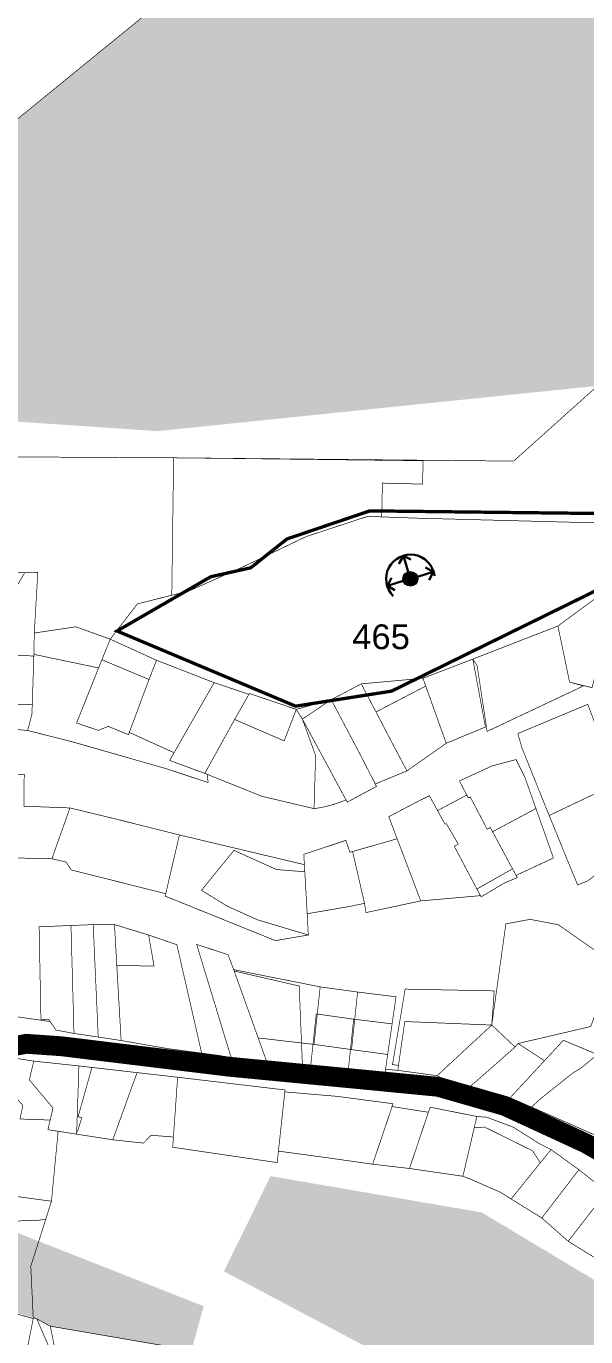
# Model space of a CAD drawing. Header units: millimetres. Extents: x 21689 to 31331, y 37531 to 43751.
# Drawn here: x 23081.5 to 23250.9, y 38434 to 38830.6 of the extents above; entities that cross this region are included whole.
import ezdxf

# ---------------------------------------------------------------- set-up
doc = ezdxf.new("R2010")
doc.units = ezdxf.units.MM
for name, color, linetype, lineweight in [('0.15 - Видовые раскрытия', 22, 'Continuous', 9), ('00 границы ОКН', 1, 'Continuous', 40), ('00 номер ОКН', 7, 'Continuous', 15), ('CONTUR', 150, 'Continuous', 9)]:
    doc.layers.add(name, color=color, linetype=linetype, lineweight=lineweight)
doc.layers.add('00 Дороги', color=252, linetype='Continuous', lineweight=9, transparency=0.2)
doc.layers.add('00 Природный ландшафт', color=81, linetype='Continuous', lineweight=9, true_color=0xa9da90, transparency=0.4)
doc.styles.get("Standard").update_dxf_attribs({"font": 'arial.ttf'})

# ---------------------------------------------------------------- blocks, each defined once
blk = doc.blocks.new('участки все')
at = {"layer": 'CONTUR', "const_width": 0.2}
for points in [[(297.73, 1246.2), (357.57, 1381.93), (518.13, 1402.56), (503.67, 1357.64), (488.71, 1192.74), (422.79, 1128.78), (342.36, 1056.62), (239.39, 1057.62), (122.38, 1058.27), (127.69, 1107.64), (297.73, 1246.2)], [(239.39, 1057.62), (314.9, 1056.73), (314.8, 1049.66), (302.6, 1049.96), (302.4, 1039.74), (298.11, 1039.89), (279.52, 1033.78), (260.48, 1024.65), (244.06, 1017.34), (238.83, 1016.03), (239.39, 1057.62)], [(355.75, 1006.71), (372.03, 1018.67), (374.02, 1018.23), (378.7, 1037.63), (312.83, 1039.36), (298.11, 1039.89), (279.52, 1033.78), (260.48, 1024.65), (244.06, 1017.34), (228.42, 1013.41), (220.2, 1002.73), (234.21, 996.35), (251.66, 989.58), (262.09, 986.07), (262.33, 986.29), (276.54, 981.5), (287.11, 984.43), (296.21, 989.21), (314.88, 990.91), (329.98, 996.71), (355.75, 1006.71)], [(132.47, 982.23), (166.92, 1023.92), (166.54, 999.12), (187.28, 998.14), (196.86, 997.64), (197.08, 997.63), (196.98, 994.75), (196.59, 982.88), (196.5, 980.07), (195.19, 975.1), (171.04, 977.39), (157.54, 978.68), (144.79, 979.69), (132.47, 982.23)], [(166.92, 1023.92), (177.69, 1023.36), (188.43, 1022.82), (194.28, 1022.81), (198.27, 1022.97), (197.21, 1004.59), (197.09, 998.14), (197.08, 997.63), (196.86, 997.64), (187.28, 998.14), (166.54, 999.12), (166.92, 1023.92)], [(194.28, 1022.81), (198.27, 1022.97), (197.21, 1004.59), (197.09, 998.14), (196.59, 982.88), (184.55, 982.84), (173.98, 983.11), (174.46, 997.1), (179.23, 997.24), (194.28, 1022.81)], [(366.07, 988.05), (359.28, 989.73), (355.75, 1006.71), (372.03, 1018.67), (374.02, 1018.23), (366.07, 988.05)], [(220.2, 1002.73), (209.76, 1006.48), (197.21, 1004.59), (197.09, 998.14), (196.59, 982.88), (196.5, 980.07), (195.19, 975.1), (208.41, 971.76), (237.34, 963.49), (249.79, 959.36), (249.67, 961.79), (248.83, 962.12), (238.18, 966.03), (239.53, 968.38), (225.97, 974.52), (225.72, 973.85), (219.62, 976.33), (216.57, 975.14), (210.01, 977.37), (216.68, 994.03), (220.2, 1002.73)], [(197.09, 998.14), (216.68, 994.03), (220.2, 1002.73), (209.76, 1006.48), (197.21, 1004.59), (197.09, 998.14)], [(329.98, 996.71), (355.75, 1006.71), (359.28, 989.73), (363.48, 988.58), (334.31, 974.82), (331.28, 994.76), (329.98, 996.71)], [(217.68, 996.51), (231.94, 990.52), (234.21, 996.35), (220.2, 1002.73), (217.68, 996.51)], [(195.19, 975.1), (208.41, 971.76), (237.34, 963.49), (249.79, 959.36), (249.67, 961.79), (248.83, 962.12), (238.18, 966.03), (239.53, 968.38), (225.97, 974.52), (225.72, 973.85), (219.62, 976.33), (216.57, 975.14), (210.01, 977.37), (216.68, 994.03), (197.09, 998.14), (196.59, 982.88), (196.5, 980.07), (195.19, 975.1)], [(195.19, 975.1), (208.41, 971.76), (237.34, 963.49), (249.79, 959.36), (249.67, 961.79), (248.83, 962.12), (249.87, 963.99), (257.87, 978.43), (262.18, 986.03), (262.08, 986.07), (251.66, 989.58), (239.53, 968.38), (225.97, 974.52), (225.72, 973.85), (219.62, 976.33), (216.57, 975.14), (210.01, 977.37), (216.68, 994.03), (197.09, 998.14), (196.59, 982.88), (196.5, 980.07), (195.19, 975.1)], [(210.01, 977.37), (216.68, 994.03), (217.68, 996.51), (231.94, 990.52), (225.72, 973.85), (219.62, 976.33), (216.57, 975.14), (210.01, 977.37)], [(225.97, 974.52), (231.94, 990.52), (234.21, 996.35), (251.66, 989.58), (239.53, 968.38), (225.97, 974.52)], [(333.8, 976.16), (321.93, 971.23), (314.88, 990.91), (329.98, 996.71), (333.8, 976.16)], [(249.87, 963.99), (257.87, 978.43), (262.18, 986.03), (262.09, 986.07), (251.66, 989.58), (238.18, 966.03), (248.83, 962.12), (249.87, 963.99)], [(296.21, 989.21), (305.58, 971.3), (308.62, 965.53), (310.05, 962.89), (300.45, 958.91), (299.54, 960.69), (296.3, 967.04), (287.11, 984.43), (296.21, 989.21)], [(305.58, 971.3), (308.62, 965.53), (310.05, 962.89), (321.93, 971.23), (315.72, 988.54), (300.66, 980.7), (305.58, 971.3)], [(257.87, 978.43), (272.86, 971.96), (276.54, 981.5), (262.33, 986.29), (257.87, 978.43)], [(300.45, 958.91), (299.54, 960.69), (296.3, 967.04), (287.11, 984.43), (278.38, 978.55), (291.96, 953.42), (300.81, 958.18), (300.45, 958.91)], [(249.67, 961.79), (266.08, 955.2), (281.91, 951.46), (282.39, 967.52), (278.38, 978.55), (276.76, 981.07), (276.43, 981.21), (272.86, 971.96), (257.87, 978.43), (249.87, 963.99), (248.83, 962.12), (249.67, 961.79)], [(278.38, 978.55), (291.59, 954.09), (290.37, 953.6), (288.84, 953.07), (287.24, 952.56), (285.69, 952.14), (284.23, 951.82), (282.86, 951.59), (281.91, 951.46), (282.39, 967.52), (278.38, 978.55)], [(343.62, 974.18), (364.8, 983.02), (367.24, 976.51), (371.69, 966.99), (372.87, 964.46), (378.54, 957.56), (379.43, 956.48), (386.5, 949.13), (382.61, 946.23), (380.96, 949.1), (375.58, 945.36), (369.55, 957.19), (353.11, 949.38), (351.68, 952.87), (344.82, 969.92), (343.62, 974.18)], [(328.6, 954.69), (329.2, 954.98), (334.34, 945.21), (335.28, 945.75), (335.97, 944.48), (349.11, 951.47), (345.74, 960.96), (343.07, 966.3), (335.86, 964.4), (325.93, 959.84), (328.6, 954.69)], [(171.94, 961.78), (189.35, 961.8), (194.15, 961.82), (194.1, 952.19), (208, 951.66), (203.2, 938.17), (202.6, 936.27), (188.98, 936.59), (174.37, 936.97), (174.14, 939.52), (171.94, 961.78)], [(353.11, 949.38), (369.55, 957.19), (375.58, 945.36), (380.96, 949.1), (382.61, 946.23), (383.78, 944.22), (364.84, 929.63), (361.72, 928.35), (358.21, 936.86), (353.11, 949.38)], [(331.22, 927.13), (324.38, 940.05), (325.58, 940.71), (321.93, 946.96), (321.56, 946.75), (319.74, 950.08), (319.31, 950.85), (316.84, 955.36), (313.5, 953.71), (304.53, 949.02), (314.21, 923.53), (332.28, 925.12), (331.22, 927.13)], [(342.01, 933.23), (339.27, 931.69), (331.22, 927.13), (324.38, 940.05), (325.58, 940.71), (321.93, 946.96), (321.56, 946.75), (319.31, 950.85), (328.14, 955.57), (328.6, 954.69), (329.2, 954.98), (334.34, 945.21), (335.28, 945.75), (341.33, 934.49), (342.01, 933.23)], [(208, 951.67), (223.65, 947.88), (241.15, 943.49), (237, 925.71), (219.49, 930.11), (208.4, 932.9), (206.86, 935.28), (202.57, 936.29), (203.2, 938.17), (208, 951.67)], [(342.01, 933.23), (341.33, 934.49), (335.97, 944.48), (349.11, 951.47), (354.39, 936.52), (343.07, 931.25), (342.94, 931.52), (342.01, 933.23)], [(241.15, 943.49), (278.98, 934.5), (279.11, 932.34), (270.54, 933.02), (257.66, 938.82), (247.83, 926.74), (255.69, 921.89), (264.8, 917.8), (280.17, 913.22), (270.22, 911.51), (236.83, 924.99), (237, 925.71), (241.15, 943.49)], [(278.81, 937.61), (291.54, 941.85), (292.77, 938.25), (293.58, 938.47), (297.19, 922.79), (292.52, 921.82), (279.83, 919.64), (279.11, 932.34), (278.81, 937.61)], [(293.58, 938.47), (307.07, 942.34), (314.21, 923.53), (297.66, 919.99), (297.19, 922.79), (293.58, 938.47)], [(257.66, 938.82), (270.54, 933.02), (279.11, 932.34), (279.83, 919.64), (280.17, 913.22), (264.8, 917.8), (255.69, 921.89), (247.83, 926.74), (257.66, 938.82)], [(342.01, 933.23), (339.27, 931.69), (331.22, 927.13), (332.48, 924.76), (339.54, 928.94), (343.43, 930.57), (342.94, 931.52), (342.01, 933.23)], [(198.67, 915.69), (208.32, 916.09), (215.04, 916.36), (221.49, 916.37), (222.19, 904.02), (233.46, 903.8), (231.83, 913.2), (240.38, 910.27), (247.88, 877.46), (237.69, 878.82), (223.5, 881.28), (216.57, 882.33), (209.22, 883.43), (203.82, 884.43), (201.51, 887.72), (199.22, 887.74), (198.67, 915.69)], [(209.22, 883.43), (203.82, 884.43), (201.51, 887.72), (199.22, 887.74), (198.67, 915.69), (208.32, 916.09), (209.22, 883.43)], [(208.32, 916.09), (215.04, 916.36), (216.57, 882.33), (209.22, 883.43), (208.32, 916.09)], [(223.5, 881.28), (216.57, 882.33), (215.04, 916.36), (221.49, 916.37), (223.5, 881.28)], [(222.19, 904.02), (233.46, 903.8), (231.83, 913.2), (221.49, 916.37), (222.19, 904.02)], [(339.99, 916.58), (347.34, 917.95), (355.88, 916.31), (368.47, 907.51), (371.91, 901.91), (365.66, 885.51), (343.67, 880.38), (342.78, 879.3), (335.71, 885.96), (339.99, 916.58)], [(222.19, 904.02), (223.5, 881.28), (237.69, 878.82), (247.88, 877.46), (240.38, 910.27), (231.83, 913.2), (233.46, 903.8), (222.19, 904.02)], [(255.87, 907.25), (257.74, 902.31), (268.32, 872.81), (257.12, 875.12), (246.37, 910.37), (255.87, 907.25)], [(257.74, 902.31), (265, 882.06), (281.9, 880.11), (283.77, 897.52), (257.59, 902.72), (257.74, 902.31)], [(268.32, 872.81), (257.74, 902.31), (277.42, 897.78), (278.48, 871.31), (268.32, 872.81)], [(293.26, 878.53), (295.09, 895.95), (283.77, 897.52), (281.9, 880.11), (293.26, 878.53)], [(309.5, 896.84), (336.47, 896.3), (335.71, 885.96), (319.18, 870.64), (307.26, 872.26), (307.47, 873.74), (305.66, 874.01), (309.5, 896.84)], [(293.26, 878.53), (304.2, 877.06), (306.73, 894.52), (295.09, 895.95), (293.26, 878.53)], [(292.07, 870.32), (280.71, 871.91), (282.58, 889.32), (293.91, 887.75), (292.07, 870.32)], [(292.07, 870.32), (293.91, 887.75), (305.54, 886.32), (303.02, 868.86), (292.07, 870.32)], [(335.71, 885.96), (319.18, 870.64), (307.26, 872.26), (309.39, 887.03), (335.71, 885.96)], [(335.71, 885.96), (342.78, 879.3), (327.78, 866.11), (319.18, 870.64), (335.71, 885.96)], [(342.78, 879.3), (327.78, 866.11), (339.27, 861.79), (351.68, 875.17), (343.67, 880.38), (342.78, 879.3)], [(367.7, 877.05), (362.66, 872.86), (360.3, 871.48), (350.51, 863.69), (347.73, 861.14), (341.29, 863.97), (351.68, 875.17), (357.39, 881.36), (367.7, 877.05)], [(187.36, 876.57), (197.05, 875.05), (195.7, 869.39), (202.87, 860.84), (202.02, 857.22), (192.88, 857.53), (193.76, 861.62), (185.82, 870.66), (187.36, 876.57)], [(373.09, 850), (347.73, 861.14), (350.51, 863.69), (360.3, 871.48), (362.66, 872.86), (367.7, 877.05), (382.45, 871.27), (373.09, 850)], [(197.05, 875.05), (195.7, 869.39), (202.87, 860.84), (202.02, 857.22), (201.33, 854.3), (210.02, 852.95), (210.72, 873.59), (197.05, 875.05)], [(197.05, 875.05), (195.7, 869.39), (202.87, 860.84), (202.02, 857.22), (201.33, 854.3), (210.02, 852.95), (210.04, 853.67), (210.27, 853.63), (211.59, 857.92), (210.47, 858.22), (214.66, 873.13), (210.72, 873.59), (197.05, 875.05)], [(228.33, 871.57), (220.97, 851.24), (210.02, 852.95), (210.72, 873.59), (228.33, 871.57)], [(228.33, 871.57), (214.66, 873.13), (210.47, 858.22), (211.59, 857.92), (210.27, 853.63), (210.04, 853.67), (210.02, 852.95), (220.97, 851.24), (228.33, 871.57)], [(228.33, 871.57), (220.97, 851.24), (230.26, 850.24), (232.56, 852.61), (239.34, 852.09), (240.6, 870.17), (228.33, 871.57)], [(239.12, 848.99), (239.34, 852.09), (240.6, 870.17), (273.12, 866.32), (270.75, 844.34), (239.12, 848.99)], [(273.06, 865.73), (288.96, 864.38), (305.75, 862.16), (305.53, 861.31), (305.51, 861.21), (299.65, 843.85), (286.61, 845.72), (271.13, 847.81), (273.06, 865.73)], [(310.8, 842.56), (316.54, 859.57), (305.53, 861.31), (305.51, 861.21), (299.65, 843.85), (310.8, 842.56)], [(310.8, 842.56), (316.54, 859.57), (317.12, 861.1), (331.21, 858.29), (326.98, 840.21), (310.8, 842.56)], [(331.21, 858.29), (334.23, 858.07), (342.27, 855.04), (350.22, 850.01), (353.67, 848.29), (350.42, 844.27), (348.07, 847.91), (333.53, 855.09), (330.42, 854.92), (331.21, 858.29)], [(330.42, 854.92), (333.53, 855.09), (348.07, 847.91), (350.42, 844.27), (341.59, 833.33), (339.37, 834.71), (338.25, 835.4), (329.68, 839.15), (329.23, 839.34), (326.98, 840.21), (330.42, 854.92)], [(350.87, 827.58), (341.59, 833.33), (353.67, 848.29), (362.1, 842.19), (350.87, 827.58)], [(358.86, 820.53), (370.5, 835.58), (362.1, 842.19), (350.87, 827.58), (358.86, 820.53)], [(144.03, 840.2), (156.49, 839.26), (170.68, 836.8), (182.76, 835.3), (202.41, 832.65), (200.68, 827.2), (198.37, 826.86), (189.19, 826.61), (180.67, 827.58), (168.07, 832.1), (158.83, 835.39), (144.94, 839.73), (142.8, 840.16), (144.03, 840.2)], [(368.94, 814.31), (358.86, 820.53), (370.5, 835.58), (378.47, 830.45), (368.94, 814.31)], [(50.27, 758.47), (54.68, 750.73), (117.1, 775.64), (163.75, 785.65), (194.32, 784.34), (196.9, 797.14), (196.88, 797.45), (197.98, 797.04), (202.92, 785.58), (205.01, 778.7), (186.73, 779.14), (160.53, 776.75), (127.02, 768.12), (86.41, 752.89), (84.88, 752.37), (83.78, 751.89), (63.68, 744.33), (58.92, 744.05), (56.27, 743.89), (47.97, 757.64), (50.05, 758.96), (50.27, 758.47)]]:
    blk.add_lwpolyline(points, close=True, dxfattribs=at)
for points in [[(191.37, 888.56), (201.99, 887.02), (203.82, 884.43), (209.22, 883.43), (216.57, 882.33), (223.5, 881.28), (237.69, 878.82), (253.44, 876.72), (256.82, 876.1), (257.12, 875.12), (268.32, 872.81), (278.48, 871.31), (280.71, 871.91), (292.07, 870.32), (303.02, 868.86), (303.55, 872.57), (307.26, 872.26), (319.18, 870.64), (327.78, 866.11), (339.27, 861.79), (341.29, 863.97), (347.73, 861.14), (373.09, 850)], [(370.5, 835.58), (362.1, 842.19), (353.67, 848.29), (350.22, 850.01), (342.27, 855.04), (334.23, 858.07), (331.21, 858.29), (317.12, 861.1), (316.54, 859.57), (305.53, 861.31), (305.75, 862.16), (288.96, 864.38), (273.06, 865.73), (273.12, 866.32), (240.6, 870.17), (228.33, 871.57), (210.72, 873.59), (197.05, 875.05), (187.36, 876.57)], [(263.02, 784.38), (202.05, 794.84), (197.98, 797.04), (196.88, 797.45), (196.14, 812.95), (200.68, 827.2), (202.41, 832.65), (204.43, 853.81), (204.43, 853.81), (210.02, 852.95), (220.97, 851.24), (230.26, 850.24), (232.56, 852.61), (239.34, 852.09), (239.12, 848.99), (270.75, 844.34), (271.13, 847.81), (286.61, 845.72), (299.65, 843.85), (310.8, 842.56), (326.98, 840.21), (329.23, 839.34), (329.68, 839.15), (338.25, 835.4), (339.37, 834.71), (341.59, 833.33), (350.87, 827.58), (358.86, 820.53), (368.94, 814.31)], [(189.19, 826.61), (198.37, 826.86), (200.68, 827.2), (196.14, 812.95), (196.37, 808.23), (196.84, 798.46), (196.88, 797.45), (196.9, 797.14), (177.36, 802.6)], [(177.36, 802.6), (196.9, 797.14), (194.32, 784.34)], [(263.02, 784.38), (202.05, 794.84), (202.05, 794.84), (205.08, 780.03)]]:
    blk.add_lwpolyline(points, dxfattribs=at)

msp = doc.modelspace()

# ---------------------------------------------------------------- hatches: boundary and pattern name
at = {"layer": '0.15 - Видовые раскрытия', "transparency": 33554687}
h = msp.add_hatch(color=256, dxfattribs=at)
h.dxf.hatch_style = 1
h.paths.add_polyline_path([(23197.17, 38665.48, 1), (23198.47, 38661.22, 1)])
at = {"layer": '00 Природный ландшафт', "transparency": 33554585}
h = msp.add_hatch(color=256, dxfattribs=at)
h.dxf.hatch_style = 1
h.paths.add_polyline_path([(22871.55, 38476.16), (22859.79, 38445.14), (22820.29, 38445.49), (22802.02, 38452.11), (22804.77, 38459.7), (22819.66, 38494.18), (22836.57, 38527.72), (22855.49, 38560.17), (22876.31, 38591.44), (22898.97, 38621.4), (22923.37, 38649.95), (22958.9, 38686.04), (23012.69, 38734.57), (23014.43, 38750), (23184.48, 38888.56), (23244.31, 39024.29), (23250.9, 39052.69), (23250.01, 39063.2), (23249.33, 39074.58), (23255.6, 39080.84), (23256.85, 39087.85), (23264.79, 39115.99), (23275.51, 39143.21), (23288.9, 39169.29), (23304.73, 39193.79), (23322.96, 39216.66), (23343.37, 39237.61), (23367.39, 39255.58), (23401.39, 39275.77), (23430.58, 39285.16), (23488.78, 39294.66), (23510.97, 39294.29), (23510.98, 39240.56), (23498.14, 39200.98), (23424.76, 39215.46), (23384.71, 39196.09), (23365.02, 39172.91), (23367.75, 39142.49), (23354.52, 39135.28), (23374.64, 39062.55), (23348.53, 38988.71), (23357.03, 38893.7), (23348.83, 38809.27), (23309.53, 38771.14), (23254.5, 38721.76), (23121.26, 38708.05), (23074.36, 38711.22), (23046.77, 38710.48), (23028.67, 38700.52), (23009.14, 38662.7), (22967.81, 38631.7), (22964.44, 38607.89), (22900.47, 38577.64), (22892.32, 38558.25), (22898.18, 38533.58), (22910.76, 38520.36)])
h = msp.add_hatch(color=256, dxfattribs=at)
h.dxf.hatch_style = 1
h.paths.add_polyline_path([(23395.02, 38391.88), (23449.51, 38418.81), (23461.6, 38430.28), (23475.7, 38431.09), (23503.7, 38431.89), (23531.11, 38437.06), (23545.16, 38440.8), (23622.77, 38447.78), (23675.93, 38464.57), (23740.5, 38473.73), (23774.19, 38496.28), (23805.29, 38500.36), (23833.33, 38547.7), (23844.06, 38584), (23841.81, 38608.64), (23838.96, 38631.74), (23824.61, 38655.12), (23794.52, 38646.75), (23795.35, 38615.56), (23776.57, 38611.97), (23734.33, 38614.56), (23728.51, 38607.42), (23729.79, 38590.68), (23750.12, 38581.49), (23733.85, 38545.53), (23708.3, 38530.27), (23686.17, 38529.65), (23674.51, 38512.58), (23634.66, 38487.94), (23608.33, 38487.55), (23598.74, 38488.8), (23585.2, 38488.6), (23577.98, 38490.12), (23472.01, 38462.61), (23463, 38456.04), (23444.72, 38460.3), (23442.57, 38461.38), (23408.85, 38445.14), (23389.44, 38456.41), (23370.98, 38434.47), (23338.03, 38414.73), (23295.18, 38426.22), (23219.45, 38471.62), (23155.49, 38482.6), (23141.38, 38453.8), (23199.3, 38423.09), (23224.26, 38406.68), (23303.54, 38370.13), (23337.84, 38368.48), (23370.25, 38379.53)])
h = msp.add_hatch(color=256, dxfattribs=at)
h.dxf.hatch_style = 1
h.paths.add_polyline_path([(22828.53, 38387.54), (22836, 38371.74), (22857.31, 38364.99), (22877.7, 38368.34), (22893.07, 38379.78), (22896.72, 38377.16), (22934.72, 38400), (22936.8, 38401.31), (22971.17, 38422.18), (22990.14, 38434.94), (22995.68, 38438.44), (23008.87, 38442.56), (23009.67, 38439.99), (23020.14, 38443.09), (23032.23, 38446.14), (23043.28, 38448.27), (23050.47, 38448.77), (23083.64, 38439.81), (23088.8, 38437.2), (23131.54, 38429.87), (23135.27, 38443.24), (23067.42, 38469.94), (23031.65, 38479.41), (23018.34, 38479.88), (23009.88, 38478.05), (22986.73, 38465.69), (22927.45, 38422.01), (22918.5, 38417.5), (22904.11, 38412.1), (22891.96, 38412.21)])

# ---------------------------------------------------------------- linework, layer by layer
at = {"layer": '0.15 - Видовые раскрытия', "lineweight": 30}
for p, q in [((23195.71, 38670.28), (23194.3, 38667.85)), ((23195.71, 38670.28), (23197.17, 38665.48)), ((23195.71, 38670.28), (23197.94, 38669.2)), ((23204.75, 38665.47), (23199.95, 38664)), ((23204.75, 38665.47), (23202.43, 38666.81)), ((23204.75, 38665.47), (23203.5, 38662.9)), ((23190.9, 38661.24), (23192.07, 38663.65)), ((23190.9, 38661.24), (23195.69, 38662.7)), ((23190.9, 38661.24), (23193.17, 38659.92))]:
    msp.add_line(p, q, dxfattribs=at)
at = {"layer": '0.15 - Видовые раскрытия'}
msp.add_circle((23197.82, 38663.35), 2.23, dxfattribs=at)
at = {"layer": '0.15 - Видовые раскрытия', "lineweight": 30}
msp.add_arc((23197.83, 38663.34), 7.35, 7.2001, 225.1993, dxfattribs=at)
at = {"layer": '00 границы ОКН', "const_width": 1}
msp.add_lwpolyline([(23109, 38647.57), (23137.4, 38663.99), (23149.48, 38666.69), (23160.48, 38675.43), (23185.55, 38683.92), (23265.43, 38683), (23260.25, 38662.86), (23192.12, 38629.37), (23163.08, 38624.82), (23109, 38647.57)], close=True, dxfattribs=at)
at = {"layer": '00 Дороги', "lineweight": 9, "const_width": 6}
msp.add_lwpolyline([(23440.04, 38561.69), (23425.87, 38544.44), (23389.86, 38490.93), (23386.5, 38487.4), (23371.8, 38469.26), (23359.12, 38451.35), (23348.15, 38440.79), (23343.07, 38439.33), (23337.86, 38439.55), (23330.33, 38441.7), (23323.46, 38445.63), (23305.14, 38457.45), (23277.85, 38476.13), (23264.37, 38484.83), (23250.92, 38492.55), (23226.41, 38503.85), (23206.28, 38509.63), (23186.34, 38511.56), (23142.89, 38515.72), (23092.14, 38521.91), (23081.56, 38522.65), (23071.32, 38520.75)], dxfattribs=at)

# ---------------------------------------------------------------- block references
at = {"layer": 'CONTUR'}
msp.add_blockref('участки все', (22886.75, 37642.36), dxfattribs=at)

# ---------------------------------------------------------------- texts
at = {"layer": '00 номер ОКН', "color": 4, "insert": (23180.21, 38649.57), "char_height": 7.5, "attachment_point": 1}
msp.add_mtext_dynamic_manual_height_columns('{\\C7;465}', width=4.7915, gutter_width=12.5, heights=[0], dxfattribs=at)

doc.saveas('drawing.dxf')
